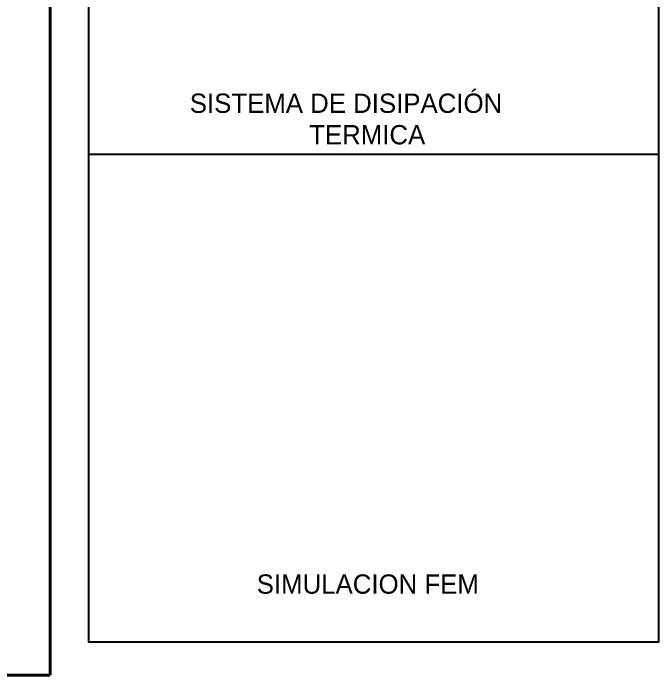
# Model space of a CAD drawing. Extents: x 0.27 to 8.12, y 0.27 to 5.77.
# Drawn here: x 3.726 to 5.399, y 1.747 to 3.468 of the extents above; entities that cross this region are included whole.
import ezdxf

# ---------------------------------------------------------------- set-up
doc = ezdxf.new("R2010")
doc.units = 0
doc.layers.get('0').update_dxf_attribs({"linetype": 'CONTINUOUS'})

msp = doc.modelspace()

# ---------------------------------------------------------------- linework, layer by layer
at = {"color": 2, "linetype": 'BYBLOCK'}
msp.add_line((3.921289, 3.101891), (5.399174, 3.101891), dxfattribs=at)
at = {"color": 2, "const_width": 0.008333}
for points in [[(3.821656, 5.483313), (3.821656, 1.751648)], [(3.821656, 1.751648), (0.423326, 1.751648)]]:
    msp.add_lwpolyline(points, dxfattribs=at)
at = {"color": 2, "linetype": 'BYBLOCK'}
msp.add_lwpolyline([(3.921726, 5.492615), (5.398533, 5.492615), (5.398533, 1.836736), (3.921726, 1.836736)], close=True, dxfattribs=at)

# ---------------------------------------------------------------- texts
at = {"linetype": 'BYBLOCK'}
for s, p in [('SISTEMA DE DISIPACIÓN', (4.183499, 3.209363)), ('TERMICA', (4.493055, 3.127727)), ('SIMULACION FEM', (4.357103, 1.962732))]:
    msp.add_text(s, height=0.05, dxfattribs=at).set_placement(p)

doc.saveas('drawing.dxf')
